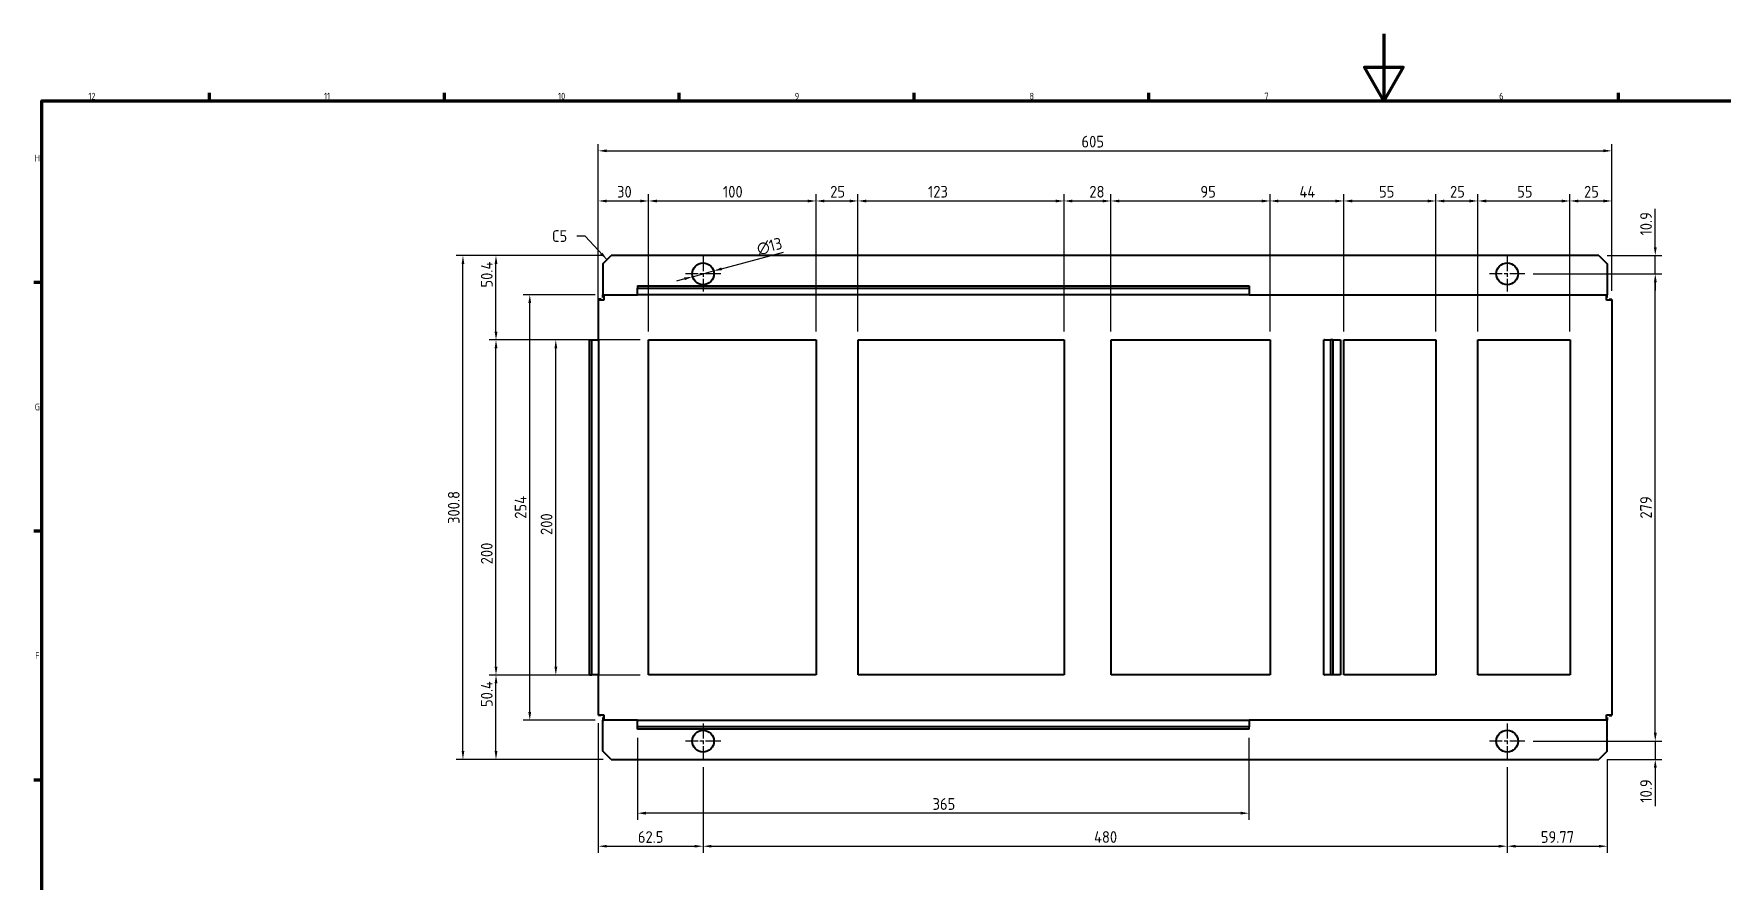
# Model space of a CAD drawing. Header units: millimetres. Extents: x 0 to 1682, y 0 to 1188.
# Drawn here: x 35 to 1043, y 682 to 1188 of the extents above; entities that cross this region are included whole.
import ezdxf

# ---------------------------------------------------------------- set-up
doc = ezdxf.new("R2010")
doc.units = ezdxf.units.MM
doc.header["$LTSCALE"] = 2
doc.linetypes.add('CHAIN', pattern=[0.3543, 0.2362, -0.0295, 0.0591, -0.0295])
doc.layers.get('0').update_dxf_attribs({"color": 3, "lineweight": 25})
for name, color, linetype, lineweight in [('가시적인 것(ISO)', 3, 'Continuous', 40), ('경계(ISO)', 7, 'Continuous', 70), ('기호(ISO)', 7, 'Continuous', 25), ('중심 표식(ISO)', 7, 'Continuous', 25), ('치수(ISO)', 7, 'Continuous', 25)]:
    doc.layers.add(name, color=color, linetype=linetype, lineweight=lineweight)
doc.styles.add('문자 텍스트_PSTEK_POSCO', font='isocp.shx')
doc.styles.add('치수 텍스트_PSTEK_POSCO', font='isocp.shx')
doc.dimstyles.new('치수_PSTEK_POSCO', dxfattribs={"dimscale": 2, "dimtxt": 3.5, "dimasz": 2.5, "dimexe": 2, "dimexo": 2.5, "dimgap": 1, "dimtad": 1, "dimrnd": 1e-08, "dimdsep": 46, "dimtxsty": '치수 텍스트_PSTEK_POSCO', "dimcen": 0.09, "dimdle": 10, "dimclrd": 7, "dimclre": 7, "dimclrt": 2, "dimadec": 1, "dimazin": 2, "dimtfac": 1, "dimtmove": 0, "dimatfit": 3, "dimfxl": 0, "dimtolj": 1, "dimlwd": -1, "dimlwe": -1, "dimarcsym": 0})
doc.dimstyles.new('치수_PSTEK_POSCO$7', dxfattribs={"dimscale": 2, "dimtxt": 3.5, "dimasz": 2.5, "dimexe": 2, "dimexo": 2.5, "dimgap": 1, "dimtad": 1, "dimrnd": 1e-08, "dimdsep": 46, "dimtxsty": '치수 텍스트_PSTEK_POSCO', "dimcen": 0.09, "dimdle": 10, "dimclrd": 7, "dimclre": 7, "dimclrt": 2, "dimadec": 1, "dimazin": 2, "dimtfac": 1, "dimtmove": 0, "dimatfit": 3, "dimfxl": 0, "dimtolj": 1, "dimlwd": -1, "dimlwe": -1, "dimarcsym": 0})

# ---------------------------------------------------------------- blocks, each defined once
blk = doc.blocks.new('경계 Default Border')
at = {"layer": '경계(ISO)'}
for p, q in [((70.08, 574), (70.08, 576.4)), ((140.17, 574), (140.17, 576.4)), ((210.25, 574), (210.25, 576.4)), ((280.33, 574), (280.33, 576.4)), ((350.42, 574), (350.42, 576.4)), ((490.58, 574), (490.58, 576.4)), ((20, 519.75), (17.6, 519.75)), ((20, 445.5), (17.6, 445.5)), ((20, 371.25), (17.6, 371.25))]:
    blk.add_line(p, q, dxfattribs=at)
at = {"layer": '경계(ISO)', "flags": 128}
for points in [[(420.5, 594), (420.5, 574), (414.73, 584), (426.27, 584), (420.5, 574)], [(20, 20), (20, 574), (821, 574), (821, 20), (20, 20)]]:
    blk.add_lwpolyline(points, dxfattribs=at)
at = {"layer": '경계(ISO)', "color": 2, "char_height": 2, "attachment_point": 7, "style": '문자 텍스트_PSTEK_POSCO'}
for s, insert in [('12', (33.92, 574.38)), ('11', (104.23, 574.4)), ('10', (174.09, 574.38)), ('9', (244.72, 574.38)), ('8', (314.8, 574.38)), ('7', (384.89, 574.4)), ('6', (454.97, 574.38)), ('H', (17.92, 555.87)), ('G', (17.92, 481.61)), ('F', (18.03, 407.37))]:
    blk.add_mtext(s, dxfattribs=dict(at, insert=insert))
blk = doc.blocks.new('*D22')
at = {"layer": 'Defpoints', "color": 0, "transparency": 16777216}
for p in [(402.2, 1088.2), (372.2, 1005.2), (402.2, 1005.2)]:
    blk.add_point(p, dxfattribs=at)
at = {"layer": '치수(ISO)', "color": 7, "transparency": 16777216}
for p, q in [((372.2, 1010.2), (372.2, 1092.2)), ((402.2, 1010.2), (402.2, 1092.2)), ((377.2, 1088.2), (397.2, 1088.2))]:
    blk.add_line(p, q, dxfattribs=at)
for points in [[(377.2, 1089), (377.2, 1087.3), (372.2, 1088.2)], [(397.2, 1089), (397.2, 1087.3), (402.2, 1088.2)]]:
    blk.add_solid(points, dxfattribs=at)
at = {"layer": '치수(ISO)', "color": 2, "transparency": 16777216, "insert": (383.4, 1093.7), "char_height": 7, "attachment_point": 4, "style": '치수 텍스트_PSTEK_POSCO'}
blk.add_mtext('\\A1;30', dxfattribs=at)
blk = doc.blocks.new('*D23')
at = {"layer": 'Defpoints', "color": 0, "transparency": 16777216}
for p in [(502.2, 1088.2), (402.2, 1005.2), (502.2, 1005.2)]:
    blk.add_point(p, dxfattribs=at)
at = {"layer": '치수(ISO)', "color": 7, "transparency": 16777216}
for p, q in [((402.2, 1010.2), (402.2, 1092.2)), ((502.2, 1010.2), (502.2, 1092.2)), ((407.2, 1088.2), (497.2, 1088.2))]:
    blk.add_line(p, q, dxfattribs=at)
for points in [[(407.2, 1089), (407.2, 1087.3), (402.2, 1088.2)], [(497.2, 1089), (497.2, 1087.3), (502.2, 1088.2)]]:
    blk.add_solid(points, dxfattribs=at)
at = {"layer": '치수(ISO)', "color": 2, "transparency": 16777216, "insert": (446.6, 1093.7), "char_height": 7, "attachment_point": 4, "style": '치수 텍스트_PSTEK_POSCO'}
blk.add_mtext('\\A1;100', dxfattribs=at)
blk = doc.blocks.new('*D24')
at = {"layer": 'Defpoints', "color": 0, "transparency": 16777216}
for p in [(527.2, 1088.2), (502.2, 1005.2), (527.2, 1005.2)]:
    blk.add_point(p, dxfattribs=at)
at = {"layer": '치수(ISO)', "color": 7, "transparency": 16777216}
for p, q in [((502.2, 1010.2), (502.2, 1092.2)), ((527.2, 1010.2), (527.2, 1092.2)), ((507.2, 1088.2), (522.2, 1088.2))]:
    blk.add_line(p, q, dxfattribs=at)
for points in [[(507.2, 1089), (507.2, 1087.3), (502.2, 1088.2)], [(522.2, 1089), (522.2, 1087.3), (527.2, 1088.2)]]:
    blk.add_solid(points, dxfattribs=at)
at = {"layer": '치수(ISO)', "color": 2, "transparency": 16777216, "insert": (510.6, 1093.7), "char_height": 7, "attachment_point": 4, "style": '치수 텍스트_PSTEK_POSCO'}
blk.add_mtext('\\A1;25', dxfattribs=at)
blk = doc.blocks.new('*D25')
at = {"layer": 'Defpoints', "color": 0, "transparency": 16777216}
for p in [(650.2, 1088.2), (527.2, 1005.2), (650.2, 1005.2)]:
    blk.add_point(p, dxfattribs=at)
at = {"layer": '치수(ISO)', "color": 7, "transparency": 16777216}
for p, q in [((527.2, 1010.2), (527.2, 1092.2)), ((650.2, 1010.2), (650.2, 1092.2)), ((532.2, 1088.2), (645.2, 1088.2))]:
    blk.add_line(p, q, dxfattribs=at)
for points in [[(532.2, 1089), (532.2, 1087.3), (527.2, 1088.2)], [(645.2, 1089), (645.2, 1087.3), (650.2, 1088.2)]]:
    blk.add_solid(points, dxfattribs=at)
at = {"layer": '치수(ISO)', "color": 2, "transparency": 16777216, "insert": (569, 1093.7), "char_height": 7, "attachment_point": 4, "style": '치수 텍스트_PSTEK_POSCO'}
blk.add_mtext('\\A1;123', dxfattribs=at)
blk = doc.blocks.new('*D26')
at = {"layer": 'Defpoints', "color": 0, "transparency": 16777216}
for p in [(678.2, 1088.2), (650.2, 1005.2), (678.2, 1005.2)]:
    blk.add_point(p, dxfattribs=at)
at = {"layer": '치수(ISO)', "color": 7, "transparency": 16777216}
for p, q in [((650.2, 1010.2), (650.2, 1092.2)), ((678.2, 1010.2), (678.2, 1092.2)), ((655.2, 1088.2), (673.2, 1088.2))]:
    blk.add_line(p, q, dxfattribs=at)
for points in [[(655.2, 1089), (655.2, 1087.3), (650.2, 1088.2)], [(673.2, 1089), (673.2, 1087.3), (678.2, 1088.2)]]:
    blk.add_solid(points, dxfattribs=at)
at = {"layer": '치수(ISO)', "color": 2, "transparency": 16777216, "insert": (665.3, 1093.7), "char_height": 7, "attachment_point": 4, "style": '치수 텍스트_PSTEK_POSCO'}
blk.add_mtext('\\A1;28', dxfattribs=at)
blk = doc.blocks.new('*D27')
at = {"layer": 'Defpoints', "color": 0, "transparency": 16777216}
for p in [(773.2, 1088.2), (678.2, 1005.2), (773.2, 1005.2)]:
    blk.add_point(p, dxfattribs=at)
at = {"layer": '치수(ISO)', "color": 7, "transparency": 16777216}
for p, q in [((678.2, 1010.2), (678.2, 1092.2)), ((773.2, 1010.2), (773.2, 1092.2)), ((683.2, 1088.2), (768.2, 1088.2))]:
    blk.add_line(p, q, dxfattribs=at)
for points in [[(683.2, 1089), (683.2, 1087.3), (678.2, 1088.2)], [(768.2, 1089), (768.2, 1087.3), (773.2, 1088.2)]]:
    blk.add_solid(points, dxfattribs=at)
at = {"layer": '치수(ISO)', "color": 2, "transparency": 16777216, "insert": (731.6, 1093.7), "char_height": 7, "attachment_point": 4, "style": '치수 텍스트_PSTEK_POSCO'}
blk.add_mtext('\\A1;95', dxfattribs=at)
blk = doc.blocks.new('*D28')
at = {"layer": 'Defpoints', "color": 0, "transparency": 16777216}
for p in [(817.2, 1088.2), (773.2, 1005.2), (817.2, 1005.2)]:
    blk.add_point(p, dxfattribs=at)
at = {"layer": '치수(ISO)', "color": 7, "transparency": 16777216}
for p, q in [((773.2, 1010.2), (773.2, 1092.2)), ((817.2, 1010.2), (817.2, 1092.2)), ((778.2, 1088.2), (812.2, 1088.2))]:
    blk.add_line(p, q, dxfattribs=at)
for points in [[(778.2, 1089), (778.2, 1087.3), (773.2, 1088.2)], [(812.2, 1089), (812.2, 1087.3), (817.2, 1088.2)]]:
    blk.add_solid(points, dxfattribs=at)
at = {"layer": '치수(ISO)', "color": 2, "transparency": 16777216, "insert": (790.7, 1093.7), "char_height": 7, "attachment_point": 4, "style": '치수 텍스트_PSTEK_POSCO'}
blk.add_mtext('\\A1;44', dxfattribs=at)
blk = doc.blocks.new('*D29')
at = {"layer": 'Defpoints', "color": 0, "transparency": 16777216}
for p in [(872.2, 1088.2), (817.2, 1005.2), (872.2, 1005.2)]:
    blk.add_point(p, dxfattribs=at)
at = {"layer": '치수(ISO)', "color": 7, "transparency": 16777216}
for p, q in [((817.2, 1010.2), (817.2, 1092.2)), ((872.2, 1010.2), (872.2, 1092.2)), ((822.2, 1088.2), (867.2, 1088.2))]:
    blk.add_line(p, q, dxfattribs=at)
for points in [[(822.2, 1089), (822.2, 1087.3), (817.2, 1088.2)], [(867.2, 1089), (867.2, 1087.3), (872.2, 1088.2)]]:
    blk.add_solid(points, dxfattribs=at)
at = {"layer": '치수(ISO)', "color": 2, "transparency": 16777216, "insert": (838.2, 1093.7), "char_height": 7, "attachment_point": 4, "style": '치수 텍스트_PSTEK_POSCO'}
blk.add_mtext('\\A1;55', dxfattribs=at)
blk = doc.blocks.new('*D30')
at = {"layer": 'Defpoints', "color": 0, "transparency": 16777216}
for p in [(897.2, 1088.2), (872.2, 1005.2), (897.2, 1005.2)]:
    blk.add_point(p, dxfattribs=at)
at = {"layer": '치수(ISO)', "color": 7, "transparency": 16777216}
for p, q in [((872.2, 1010.2), (872.2, 1092.2)), ((897.2, 1010.2), (897.2, 1092.2)), ((877.2, 1088.2), (892.2, 1088.2))]:
    blk.add_line(p, q, dxfattribs=at)
for points in [[(877.2, 1089), (877.2, 1087.3), (872.2, 1088.2)], [(892.2, 1089), (892.2, 1087.3), (897.2, 1088.2)]]:
    blk.add_solid(points, dxfattribs=at)
at = {"layer": '치수(ISO)', "color": 2, "transparency": 16777216, "insert": (880.6, 1093.7), "char_height": 7, "attachment_point": 4, "style": '치수 텍스트_PSTEK_POSCO'}
blk.add_mtext('\\A1;25', dxfattribs=at)
blk = doc.blocks.new('*D31')
at = {"layer": 'Defpoints', "color": 0, "transparency": 16777216}
for p in [(952.2, 1088.2), (897.2, 1005.2), (952.2, 1005.2)]:
    blk.add_point(p, dxfattribs=at)
at = {"layer": '치수(ISO)', "color": 7, "transparency": 16777216}
for p, q in [((897.2, 1010.2), (897.2, 1092.2)), ((952.2, 1010.2), (952.2, 1092.2)), ((902.2, 1088.2), (947.2, 1088.2))]:
    blk.add_line(p, q, dxfattribs=at)
for points in [[(902.2, 1089), (902.2, 1087.3), (897.2, 1088.2)], [(947.2, 1089), (947.2, 1087.3), (952.2, 1088.2)]]:
    blk.add_solid(points, dxfattribs=at)
at = {"layer": '치수(ISO)', "color": 2, "transparency": 16777216, "insert": (920.7, 1093.7), "char_height": 7, "attachment_point": 4, "style": '치수 텍스트_PSTEK_POSCO'}
blk.add_mtext('\\A1;55', dxfattribs=at)
blk = doc.blocks.new('*D32')
at = {"layer": 'Defpoints', "color": 0, "transparency": 16777216}
for p in [(977.2, 1088.2), (977.2, 1029.5), (952.2, 1005.2)]:
    blk.add_point(p, dxfattribs=at)
at = {"layer": '치수(ISO)', "color": 7, "transparency": 16777216}
for p, q in [((952.2, 1010.2), (952.2, 1092.2)), ((977.2, 1034.5), (977.2, 1092.2)), ((957.2, 1088.2), (972.2, 1088.2))]:
    blk.add_line(p, q, dxfattribs=at)
for points in [[(957.2, 1089), (957.2, 1087.3), (952.2, 1088.2)], [(972.2, 1089), (972.2, 1087.3), (977.2, 1088.2)]]:
    blk.add_solid(points, dxfattribs=at)
at = {"layer": '치수(ISO)', "color": 2, "transparency": 16777216, "insert": (960.6, 1093.7), "char_height": 7, "attachment_point": 4, "style": '치수 텍스트_PSTEK_POSCO'}
blk.add_mtext('\\A1;25', dxfattribs=at)
blk = doc.blocks.new('*D33')
at = {"layer": 'Defpoints', "color": 0, "transparency": 16777216}
for p in [(977.2, 1118.1), (977.2, 1029.5), (372.2, 1005.2)]:
    blk.add_point(p, dxfattribs=at)
at = {"layer": '치수(ISO)', "color": 7, "transparency": 16777216}
for p, q in [((372.2, 1010.2), (372.2, 1122.1)), ((977.2, 1034.5), (977.2, 1122.1)), ((377.2, 1118.1), (972.2, 1118.1))]:
    blk.add_line(p, q, dxfattribs=at)
for points in [[(377.2, 1119), (377.2, 1117.3), (372.2, 1118.1)], [(972.2, 1119), (972.2, 1117.3), (977.2, 1118.1)]]:
    blk.add_solid(points, dxfattribs=at)
at = {"layer": '치수(ISO)', "color": 2, "transparency": 16777216, "insert": (660.6, 1123.6), "char_height": 7, "attachment_point": 4, "style": '치수 텍스트_PSTEK_POSCO'}
blk.add_mtext('\\A1;605', dxfattribs=at)
blk = doc.blocks.new('*D34')
at = {"layer": 'Defpoints', "color": 0, "transparency": 16777216}
for p in [(331.3, 1032.2), (375.4, 1032.2), (375.4, 778.2)]:
    blk.add_point(p, dxfattribs=at)
at = {"layer": '치수(ISO)', "color": 7, "transparency": 16777216}
for p, q in [((370.4, 1032.2), (327.3, 1032.2)), ((331.3, 783.2), (331.3, 1027.2)), ((370.4, 778.2), (327.3, 778.2))]:
    blk.add_line(p, q, dxfattribs=at)
for points in [[(330.4, 1027.2), (332.1, 1027.2), (331.3, 1032.2)], [(330.4, 783.2), (332.1, 783.2), (331.3, 778.2)]]:
    blk.add_solid(points, dxfattribs=at)
at = {"layer": '치수(ISO)', "color": 2, "transparency": 16777216, "insert": (325.8, 898.5), "char_height": 7, "attachment_point": 4, "rotation": 90, "style": '치수 텍스트_PSTEK_POSCO'}
blk.add_mtext('\\A1;254', dxfattribs=at)
blk = doc.blocks.new('*D35')
at = {"layer": 'Defpoints', "color": 0, "transparency": 16777216}
for p in [(311.1, 1005.2), (402.2, 1005.2), (402.2, 805.2)]:
    blk.add_point(p, dxfattribs=at)
at = {"layer": '치수(ISO)', "color": 7, "transparency": 16777216}
for p, q in [((397.2, 1005.2), (307.1, 1005.2)), ((311.1, 810.2), (311.1, 1000.2)), ((397.2, 805.2), (307.1, 805.2))]:
    blk.add_line(p, q, dxfattribs=at)
for points in [[(310.3, 1000.2), (312, 1000.2), (311.1, 1005.2)], [(310.3, 810.2), (312, 810.2), (311.1, 805.2)]]:
    blk.add_solid(points, dxfattribs=at)
at = {"layer": '치수(ISO)', "color": 2, "transparency": 16777216, "insert": (305.6, 871.3), "char_height": 7, "attachment_point": 4, "rotation": 90, "style": '치수 텍스트_PSTEK_POSCO'}
blk.add_mtext('\\A1;200', dxfattribs=at)
blk = doc.blocks.new('*D36')
at = {"layer": 'Defpoints', "color": 0, "transparency": 16777216}
for p in [(311.1, 1055.6), (380, 1055.6), (402.2, 1005.2)]:
    blk.add_point(p, dxfattribs=at)
at = {"layer": '치수(ISO)', "color": 7, "transparency": 16777216}
for p, q in [((375, 1055.6), (307.1, 1055.6)), ((311.1, 1010.2), (311.1, 1050.6)), ((397.2, 1005.2), (307.1, 1005.2))]:
    blk.add_line(p, q, dxfattribs=at)
for points in [[(310.3, 1050.6), (312, 1050.6), (311.1, 1055.6)], [(310.3, 1010.2), (312, 1010.2), (311.1, 1005.2)]]:
    blk.add_solid(points, dxfattribs=at)
at = {"layer": '치수(ISO)', "color": 2, "transparency": 16777216, "insert": (305.6, 1036.5), "char_height": 7, "attachment_point": 4, "rotation": 90, "style": '치수 텍스트_PSTEK_POSCO'}
blk.add_mtext('\\A1;50.4', dxfattribs=at)
blk = doc.blocks.new('*D37')
at = {"layer": 'Defpoints', "color": 0, "transparency": 16777216}
for p in [(311.1, 805.2), (402.2, 805.2), (380, 754.8)]:
    blk.add_point(p, dxfattribs=at)
at = {"layer": '치수(ISO)', "color": 7, "transparency": 16777216}
for p, q in [((397.2, 805.2), (307.1, 805.2)), ((311.1, 759.8), (311.1, 800.2)), ((375, 754.8), (307.1, 754.8))]:
    blk.add_line(p, q, dxfattribs=at)
for points in [[(310.3, 800.2), (312, 800.2), (311.1, 805.2)], [(310.3, 759.8), (312, 759.8), (311.1, 754.8)]]:
    blk.add_solid(points, dxfattribs=at)
at = {"layer": '치수(ISO)', "color": 2, "transparency": 16777216, "insert": (305.6, 786.1), "char_height": 7, "attachment_point": 4, "rotation": 90, "style": '치수 텍스트_PSTEK_POSCO'}
blk.add_mtext('\\A1;50.4', dxfattribs=at)
blk = doc.blocks.new('*D38')
at = {"layer": 'Defpoints', "color": 0, "transparency": 16777216}
for p in [(291.4, 1055.6), (380, 1055.6), (380, 754.8)]:
    blk.add_point(p, dxfattribs=at)
at = {"layer": '치수(ISO)', "color": 7, "transparency": 16777216}
for p, q in [((375, 1055.6), (287.4, 1055.6)), ((291.4, 759.8), (291.4, 1050.6)), ((375, 754.8), (287.4, 754.8))]:
    blk.add_line(p, q, dxfattribs=at)
for points in [[(290.6, 1050.6), (292.2, 1050.6), (291.4, 1055.6)], [(290.6, 759.8), (292.2, 759.8), (291.4, 754.8)]]:
    blk.add_solid(points, dxfattribs=at)
at = {"layer": '치수(ISO)', "color": 2, "transparency": 16777216, "insert": (285.9, 895.4), "char_height": 7, "attachment_point": 4, "rotation": 90, "style": '치수 텍스트_PSTEK_POSCO'}
blk.add_mtext('\\A1;300.8', dxfattribs=at)
blk = doc.blocks.new('*D39')
at = {"layer": 'Defpoints', "color": 0, "transparency": 16777216}
for p in [(925.2, 765.7), (1003.1, 765.7), (969.5, 754.8)]:
    blk.add_point(p, dxfattribs=at)
at = {"layer": '치수(ISO)', "color": 7, "transparency": 16777216}
for p, q in [((1003.1, 770.7), (1003.1, 775.7)), ((930.2, 765.7), (1007.1, 765.7)), ((1003.1, 765.7), (1003.1, 754.8)), ((974.5, 754.8), (1007.1, 754.8)), ((1003.1, 749.8), (1003.1, 727))]:
    blk.add_line(p, q, dxfattribs=at)
for points in [[(1002.3, 770.7), (1004, 770.7), (1003.1, 765.7)], [(1002.3, 749.8), (1004, 749.8), (1003.1, 754.8)]]:
    blk.add_solid(points, dxfattribs=at)
at = {"layer": '치수(ISO)', "color": 2, "transparency": 16777216, "insert": (997.6, 729), "char_height": 7, "attachment_point": 4, "rotation": 90, "style": '치수 텍스트_PSTEK_POSCO'}
blk.add_mtext('\\A1;10.9', dxfattribs=at)
blk = doc.blocks.new('*D40')
at = {"layer": 'Defpoints', "color": 0, "transparency": 16777216}
for p in [(969.5, 1055.6), (1003.1, 1055.6), (925.2, 1044.7)]:
    blk.add_point(p, dxfattribs=at)
at = {"layer": '치수(ISO)', "color": 7, "transparency": 16777216}
for p, q in [((1003.1, 1060.6), (1003.1, 1083.4)), ((974.5, 1055.6), (1007.1, 1055.6)), ((1003.1, 1044.7), (1003.1, 1055.6)), ((930.2, 1044.7), (1007.1, 1044.7)), ((1003.1, 1039.7), (1003.1, 1034.7))]:
    blk.add_line(p, q, dxfattribs=at)
for points in [[(1002.3, 1060.6), (1004, 1060.6), (1003.1, 1055.6)], [(1002.3, 1039.7), (1004, 1039.7), (1003.1, 1044.7)]]:
    blk.add_solid(points, dxfattribs=at)
at = {"layer": '치수(ISO)', "color": 2, "transparency": 16777216, "insert": (997.6, 1067.6), "char_height": 7, "attachment_point": 4, "rotation": 90, "style": '치수 텍스트_PSTEK_POSCO'}
blk.add_mtext('\\A1;10.9', dxfattribs=at)
blk = doc.blocks.new('*D41')
at = {"layer": 'Defpoints', "color": 0, "transparency": 16777216}
for p in [(925.2, 1044.7), (1003.1, 1044.7), (925.2, 765.7)]:
    blk.add_point(p, dxfattribs=at)
at = {"layer": '치수(ISO)', "color": 7, "transparency": 16777216}
for p, q in [((930.2, 1044.7), (1007.1, 1044.7)), ((1003.1, 770.7), (1003.1, 1039.7)), ((930.2, 765.7), (1007.1, 765.7))]:
    blk.add_line(p, q, dxfattribs=at)
for points in [[(1002.3, 1039.7), (1004, 1039.7), (1003.1, 1044.7)], [(1002.3, 770.7), (1004, 770.7), (1003.1, 765.7)]]:
    blk.add_solid(points, dxfattribs=at)
at = {"layer": '치수(ISO)', "color": 2, "transparency": 16777216, "insert": (997.6, 898.6), "char_height": 7, "attachment_point": 4, "rotation": 90, "style": '치수 텍스트_PSTEK_POSCO'}
blk.add_mtext('\\A1;279', dxfattribs=at)
blk = doc.blocks.new('*D42')
at = {"layer": 'Defpoints', "color": 0, "transparency": 16777216}
for p in [(372.2, 781.4), (434.7, 755.2), (434.7, 703)]:
    blk.add_point(p, dxfattribs=at)
at = {"layer": '치수(ISO)', "color": 7, "transparency": 16777216}
for p, q in [((372.2, 776.4), (372.2, 699)), ((434.7, 750.2), (434.7, 699)), ((377.2, 703), (429.7, 703))]:
    blk.add_line(p, q, dxfattribs=at)
for points in [[(377.2, 703.8), (377.2, 702.2), (372.2, 703)], [(429.7, 703.8), (429.7, 702.2), (434.7, 703)]]:
    blk.add_solid(points, dxfattribs=at)
at = {"layer": '치수(ISO)', "color": 2, "transparency": 16777216, "insert": (395.8, 708.5), "char_height": 7, "attachment_point": 4, "style": '치수 텍스트_PSTEK_POSCO'}
blk.add_mtext('\\A1;62.5', dxfattribs=at)
blk = doc.blocks.new('*D43')
at = {"layer": 'Defpoints', "color": 0, "transparency": 16777216}
for p in [(434.7, 755.2), (914.7, 755.2), (914.7, 703)]:
    blk.add_point(p, dxfattribs=at)
at = {"layer": '치수(ISO)', "color": 7, "transparency": 16777216}
for p, q in [((434.7, 750.2), (434.7, 699)), ((914.7, 750.2), (914.7, 699)), ((439.7, 703), (909.7, 703))]:
    blk.add_line(p, q, dxfattribs=at)
for points in [[(439.7, 703.8), (439.7, 702.2), (434.7, 703)], [(909.7, 703.8), (909.7, 702.2), (914.7, 703)]]:
    blk.add_solid(points, dxfattribs=at)
at = {"layer": '치수(ISO)', "color": 2, "transparency": 16777216, "insert": (668.1, 708.5), "char_height": 7, "attachment_point": 4, "style": '치수 텍스트_PSTEK_POSCO'}
blk.add_mtext('\\A1;480', dxfattribs=at)
blk = doc.blocks.new('*D44')
at = {"layer": 'Defpoints', "color": 0, "transparency": 16777216}
for p in [(974.5, 759.8), (914.7, 755.2), (974.5, 703)]:
    blk.add_point(p, dxfattribs=at)
at = {"layer": '치수(ISO)', "color": 7, "transparency": 16777216}
for p, q in [((914.7, 750.2), (914.7, 699)), ((974.5, 754.8), (974.5, 699)), ((919.7, 703), (969.5, 703))]:
    blk.add_line(p, q, dxfattribs=at)
for points in [[(919.7, 703.8), (919.7, 702.2), (914.7, 703)], [(969.5, 703.8), (969.5, 702.2), (974.5, 703)]]:
    blk.add_solid(points, dxfattribs=at)
at = {"layer": '치수(ISO)', "color": 2, "transparency": 16777216, "insert": (934.8, 708.5), "char_height": 7, "attachment_point": 4, "style": '치수 텍스트_PSTEK_POSCO'}
blk.add_mtext('\\A1;59.77', dxfattribs=at)
blk = doc.blocks.new('*D45')
at = {"layer": 'Defpoints', "color": 0, "transparency": 16777216}
for p in [(428.5, 1043), (441, 1046.4)]:
    blk.add_point(p, dxfattribs=at)
at = {"layer": '치수(ISO)', "color": 7, "transparency": 16777216}
for p, q in [((445.8, 1047.7), (482.8, 1057.6)), ((423.6, 1041.7), (418.8, 1040.4)), ((428.5, 1043), (441, 1046.4))]:
    blk.add_line(p, q, dxfattribs=at)
for points in [[(445.6, 1048.5), (446.1, 1046.9), (441, 1046.4)], [(423.4, 1042.5), (423.8, 1040.9), (428.5, 1043)]]:
    blk.add_solid(points, dxfattribs=at)
at = {"layer": '치수(ISO)', "color": 2, "transparency": 16777216, "insert": (467, 1059.1), "char_height": 7, "attachment_point": 4, "rotation": 15, "style": '치수 텍스트_PSTEK_POSCO'}
blk.add_mtext('\\A1;∅13', dxfattribs=at)
blk = doc.blocks.new('*D46')
at = {"layer": 'Defpoints', "color": 0, "transparency": 16777216}
for p in [(346.8, 1005.2), (366.8, 1005.2), (366.8, 805.2)]:
    blk.add_point(p, dxfattribs=at)
at = {"layer": '치수(ISO)', "color": 7, "transparency": 16777216}
for p, q in [((361.8, 1005.2), (342.8, 1005.2)), ((346.8, 810.2), (346.8, 1000.2)), ((361.8, 805.2), (342.8, 805.2))]:
    blk.add_line(p, q, dxfattribs=at)
for points in [[(346, 1000.2), (347.7, 1000.2), (346.8, 1005.2)], [(346, 810.2), (347.7, 810.2), (346.8, 805.2)]]:
    blk.add_solid(points, dxfattribs=at)
at = {"layer": '치수(ISO)', "color": 2, "transparency": 16777216, "insert": (341.3, 888.8), "char_height": 7, "attachment_point": 4, "rotation": 90, "style": '치수 텍스트_PSTEK_POSCO'}
blk.add_mtext('\\A1;200', dxfattribs=at)
blk = doc.blocks.new('*D47')
at = {"layer": 'Defpoints', "color": 0, "transparency": 16777216}
for p in [(395.6, 772.8), (760.6, 772.8), (395.6, 722.7)]:
    blk.add_point(p, dxfattribs=at)
at = {"layer": '치수(ISO)', "color": 7, "transparency": 16777216}
for p, q in [((395.6, 767.8), (395.6, 718.7)), ((760.6, 767.8), (760.6, 718.7)), ((755.6, 722.7), (400.6, 722.7))]:
    blk.add_line(p, q, dxfattribs=at)
for points in [[(400.6, 723.6), (400.6, 721.9), (395.6, 722.7)], [(755.6, 723.6), (755.6, 721.9), (760.6, 722.7)]]:
    blk.add_solid(points, dxfattribs=at)
at = {"layer": '치수(ISO)', "color": 2, "transparency": 16777216, "insert": (571.7, 728.2), "char_height": 7, "attachment_point": 4, "style": '치수 텍스트_PSTEK_POSCO'}
blk.add_mtext('\\A1;365', dxfattribs=at)

msp = doc.modelspace()

# ---------------------------------------------------------------- linework, layer by layer
at = {"layer": '가시적인 것(ISO)'}
for p, q in [((374.961, 1050.62), (379.961, 1055.62)), ((374.961, 1050.62), (374.961, 1033.82)), ((969.498, 1055.62), (379.961, 1055.62)), ((969.498, 1055.62), (974.498, 1050.62)), ((974.498, 1050.62), (974.498, 1033.82)), ((373.83, 1029.489), (372.23, 1029.489)), ((372.23, 1029.489), (372.23, 1029.02)), ((372.23, 1005.22), (372.23, 1029.02)), ((375.43, 1029.02), (372.23, 1029.02)), ((373.83, 1029.02), (373.83, 1029.489)), ((374.961, 1033.82), (374.961, 1032.22)), ((375.43, 1032.22), (374.961, 1032.22)), ((374.961, 1030.62), (374.961, 1032.22)), ((375.43, 1030.62), (374.961, 1030.62)), ((375.43, 1032.22), (395.63, 1032.22)), ((375.43, 1032.22), (375.43, 1029.02)), ((395.63, 1037.606), (760.63, 1037.606)), ((395.63, 1037.606), (395.63, 1036.22)), ((395.63, 1032.649), (395.63, 1036.22)), ((395.63, 1036.22), (760.63, 1036.22)), ((395.63, 1032.649), (395.63, 1032.22)), ((760.63, 1032.22), (395.63, 1032.22)), ((760.63, 1037.606), (760.63, 1036.22)), ((760.63, 1036.22), (760.63, 1032.649)), ((760.63, 1032.22), (760.63, 1032.649)), ((760.63, 1032.22), (974.03, 1032.22)), ((974.498, 1032.22), (974.03, 1032.22)), ((974.03, 1029.02), (974.03, 1032.22)), ((974.03, 1030.62), (974.498, 1030.62)), ((977.23, 1029.02), (974.03, 1029.02)), ((974.498, 1033.82), (974.498, 1032.22)), ((974.498, 1030.62), (974.498, 1032.22)), ((975.63, 1029.02), (975.63, 1029.489)), ((975.63, 1029.489), (977.23, 1029.489)), ((977.23, 1029.02), (977.23, 1029.489)), ((977.23, 1029.02), (977.23, 781.42)), ((366.844, 1005.22), (368.23, 1005.22)), ((366.844, 805.22), (366.844, 1005.22)), ((368.23, 1005.22), (371.801, 1005.22)), ((368.23, 805.22), (368.23, 1005.22)), ((372.23, 1005.22), (371.801, 1005.22)), ((372.23, 1005.22), (372.23, 805.22)), ((402.23, 1005.22), (502.23, 1005.22)), ((402.23, 805.22), (402.23, 1005.22)), ((502.23, 1005.22), (502.23, 805.22)), ((527.23, 1005.22), (650.23, 1005.22)), ((527.23, 805.22), (527.23, 1005.22)), ((650.23, 1005.22), (650.23, 805.22)), ((678.23, 1005.22), (773.23, 1005.22)), ((678.23, 805.22), (678.23, 1005.22)), ((773.23, 1005.22), (773.23, 805.22)), ((805.659, 1005.22), (805.23, 1005.22)), ((805.23, 805.22), (805.23, 1005.22)), ((805.659, 1005.22), (809.23, 1005.22)), ((810.615, 1005.22), (809.23, 1005.22)), ((809.23, 1005.22), (809.23, 805.22)), ((810.615, 1005.22), (810.615, 805.22)), ((810.615, 1005.22), (815.23, 1005.22)), ((815.23, 1005.22), (815.23, 805.22)), ((817.23, 1005.22), (872.23, 1005.22)), ((817.23, 805.22), (817.23, 1005.22)), ((872.23, 1005.22), (872.23, 805.22)), ((897.23, 805.22), (897.23, 1005.22)), ((897.23, 1005.22), (952.23, 1005.22)), ((952.23, 1005.22), (952.23, 805.22)), ((366.844, 805.22), (368.23, 805.22)), ((371.801, 805.22), (368.23, 805.22)), ((371.801, 805.22), (372.23, 805.22)), ((372.23, 781.42), (372.23, 805.22)), ((502.23, 805.22), (402.23, 805.22)), ((650.23, 805.22), (527.23, 805.22)), ((773.23, 805.22), (678.23, 805.22)), ((805.23, 805.22), (805.659, 805.22)), ((809.23, 805.22), (805.659, 805.22)), ((810.615, 805.22), (809.23, 805.22)), ((815.23, 805.22), (810.615, 805.22)), ((872.23, 805.22), (817.23, 805.22)), ((952.23, 805.22), (897.23, 805.22)), ((372.23, 781.42), (375.43, 781.42)), ((372.23, 781.42), (372.23, 780.952)), ((373.83, 780.952), (372.23, 780.952)), ((373.83, 781.42), (373.83, 780.952)), ((375.43, 779.82), (374.961, 779.82)), ((374.961, 779.82), (374.961, 778.22)), ((374.961, 778.22), (375.43, 778.22)), ((374.961, 776.62), (374.961, 778.22)), ((374.961, 759.82), (374.961, 776.62)), ((375.43, 781.42), (375.43, 778.22)), ((395.63, 778.22), (375.43, 778.22)), ((395.63, 778.22), (760.63, 778.22)), ((395.63, 778.22), (395.63, 777.792)), ((395.63, 774.22), (395.63, 777.792)), ((760.63, 777.792), (760.63, 778.22)), ((974.03, 778.22), (760.63, 778.22)), ((760.63, 777.792), (760.63, 774.22)), ((974.03, 781.42), (977.23, 781.42)), ((974.03, 778.22), (974.03, 781.42)), ((974.03, 779.82), (974.498, 779.82)), ((974.03, 778.22), (974.498, 778.22)), ((974.498, 779.82), (974.498, 778.22)), ((974.498, 776.62), (974.498, 778.22)), ((974.498, 759.82), (974.498, 776.62)), ((975.63, 781.42), (975.63, 780.952)), ((975.63, 780.952), (977.23, 780.952)), ((977.23, 780.952), (977.23, 781.42)), ((395.63, 772.835), (395.63, 774.22)), ((760.63, 774.22), (395.63, 774.22)), ((760.63, 772.835), (395.63, 772.835)), ((760.63, 772.835), (760.63, 774.22)), ((379.961, 754.82), (374.961, 759.82)), ((974.498, 759.82), (969.498, 754.82)), ((379.961, 754.82), (969.498, 754.82))]:
    msp.add_line(p, q, dxfattribs=at)
for centre in [(434.73, 1044.72), (914.73, 1044.72), (434.73, 765.72), (914.73, 765.72)]:
    msp.add_circle(centre, 6.5, dxfattribs=at)
at = {"layer": '중심 표식(ISO)', "linetype": 'CHAIN', "ltscale": 19.051651}
for p, q in [((434.73, 1055.22), (434.73, 1034.22)), ((914.73, 1055.22), (914.73, 1034.22)), ((445.23, 1044.72), (424.23, 1044.72)), ((925.23, 1044.72), (904.23, 1044.72)), ((434.73, 776.22), (434.73, 755.22)), ((914.73, 776.22), (914.73, 755.22)), ((445.23, 765.72), (424.23, 765.72)), ((925.23, 765.72), (904.23, 765.72))]:
    msp.add_line(p, q, dxfattribs=at)

# ---------------------------------------------------------------- block references
at = {"xscale": 2, "yscale": 2, "zscale": 2}
msp.add_blockref('경계 Default Border', (0, 0), dxfattribs=at)

# ---------------------------------------------------------------- texts
at = {"layer": '기호(ISO)', "color": 2, "insert": (344.545, 1067.244), "char_height": 7, "attachment_point": 4, "style": '치수 텍스트_PSTEK_POSCO'}
msp.add_mtext('{C5}', dxfattribs=at)

# ---------------------------------------------------------------- dimensions: what is measured, and where the dimension line sits
at = {"layer": '치수(ISO)', "color": 7}
for base, p1, p2, angle, override, picture, middle in [((977.23, 1118.139), (372.23, 1005.22), (977.23, 1029.489), 180, {"dimdec": 2, "dimtp": 0, "dimtm": 0, "dimtdec": 2, "dimtofl": 0, "dimatfit": 1}, '*D33', (667.23, 1118.139)), ((402.23, 1088.171), (372.23, 1005.22), (402.23, 1005.22), 180, {"dimdec": 2, "dimtp": 0, "dimtm": 0, "dimtdec": 2, "dimtofl": 0, "dimatfit": 1}, '*D22', (387.23, 1088.171)), ((502.23, 1088.171), (402.23, 1005.22), (502.23, 1005.22), 180, {"dimdec": 2, "dimtp": 0, "dimtm": 0, "dimtdec": 2, "dimtofl": 0, "dimatfit": 1}, '*D23', (452.23, 1088.171)), ((527.23, 1088.171), (502.23, 1005.22), (527.23, 1005.22), 180, {"dimdec": 2, "dimtp": 0, "dimtm": 0, "dimtdec": 2, "dimtofl": 0, "dimatfit": 1}, '*D24', (514.73, 1088.171)), ((650.23, 1088.171), (527.23, 1005.22), (650.23, 1005.22), 180, {"dimdec": 2, "dimtp": 0, "dimtm": 0, "dimtdec": 2, "dimtofl": 0, "dimatfit": 1}, '*D25', (574.73, 1088.171)), ((678.23, 1088.171), (650.23, 1005.22), (678.23, 1005.22), 180, {"dimdec": 2, "dimtp": 0, "dimtm": 0, "dimtdec": 2, "dimtofl": 0, "dimatfit": 1}, '*D26', (669.23, 1088.171)), ((773.23, 1088.171), (678.23, 1005.22), (773.23, 1005.22), 180, {"dimdec": 2, "dimtp": 0, "dimtm": 0, "dimtdec": 2, "dimtofl": 0, "dimatfit": 1}, '*D27', (735.73, 1088.171)), ((817.23, 1088.171), (773.23, 1005.22), (817.23, 1005.22), 180, {"dimdec": 2, "dimtp": 0, "dimtm": 0, "dimtdec": 2, "dimtofl": 0, "dimatfit": 1}, '*D28', (795.23, 1088.171)), ((872.23, 1088.171), (817.23, 1005.22), (872.23, 1005.22), 180, {"dimdec": 2, "dimtp": 0, "dimtm": 0, "dimtdec": 2, "dimtofl": 0, "dimatfit": 1}, '*D29', (842.23, 1088.171)), ((897.23, 1088.171), (872.23, 1005.22), (897.23, 1005.22), 180, {"dimdec": 2, "dimtp": 0, "dimtm": 0, "dimtdec": 2, "dimtofl": 0, "dimatfit": 1}, '*D30', (884.73, 1088.171)), ((952.23, 1088.171), (897.23, 1005.22), (952.23, 1005.22), 180, {"dimdec": 2, "dimtp": 0, "dimtm": 0, "dimtdec": 2, "dimtofl": 0, "dimatfit": 1}, '*D31', (924.73, 1088.171)), ((977.23, 1088.171), (952.23, 1005.22), (977.23, 1029.489), 180, {"dimdec": 2, "dimtp": 0, "dimtm": 0, "dimtdec": 2, "dimtofl": 0, "dimatfit": 1}, '*D32', (964.73, 1088.171)), ((1003.131, 1055.62), (925.23, 1044.72), (969.498, 1055.62), 90, {"dimdec": 2, "dimtp": 0, "dimtm": 0, "dimtdec": 2, "dimtofl": 1, "dimatfit": 1}, '*D40', (1003.131, 1074.521)), ((291.416, 1055.62), (379.961, 754.82), (379.961, 1055.62), 270, {"dimdec": 2, "dimtp": 0, "dimtm": 0, "dimtdec": 2, "dimtofl": 0, "dimatfit": 1}, '*D38', (291.416, 905.22)), ((311.143, 1055.62), (402.23, 1005.22), (379.961, 1055.62), 90, {"dimdec": 2, "dimtp": 0, "dimtm": 0, "dimtdec": 2, "dimtofl": 0, "dimatfit": 1}, '*D36', (311.143, 1044.17)), ((1003.131, 1044.72), (925.23, 765.72), (925.23, 1044.72), 90, {"dimdec": 2, "dimtp": 0, "dimtm": 0, "dimtdec": 2, "dimtofl": 0, "dimatfit": 1}, '*D41', (1003.131, 905.22)), ((331.258, 1032.22), (375.43, 778.22), (375.43, 1032.22), 90, {"dimdec": 2, "dimtp": 0, "dimtm": 0, "dimtdec": 2, "dimtofl": 0, "dimatfit": 1}, '*D34', (331.258, 905.22)), ((311.143, 1005.22), (402.23, 805.22), (402.23, 1005.22), 90, {"dimdec": 2, "dimtp": 0, "dimtm": 0, "dimtdec": 2, "dimtofl": 0, "dimatfit": 1}, '*D35', (311.143, 877.72)), ((346.844, 1005.22), (366.844, 805.22), (366.844, 1005.22), 90, {"dimdec": 2, "dimtp": 0, "dimtm": 0, "dimtdec": 2, "dimtofl": 0, "dimatfit": 1}, '*D46', (346.844, 895.22)), ((311.143, 805.22), (379.961, 754.82), (402.23, 805.22), 90, {"dimdec": 2, "dimtp": 0, "dimtm": 0, "dimtdec": 2, "dimtofl": 0, "dimatfit": 1}, '*D37', (311.143, 793.77)), ((434.73, 703.006), (372.23, 781.42), (434.73, 755.22), 180, {"dimdec": 2, "dimtp": 0, "dimtm": 0, "dimtdec": 2, "dimtofl": 0, "dimatfit": 1}, '*D42', (403.48, 703.006)), ((395.63, 722.738), (760.63, 772.835), (395.63, 772.835), 180, {"dimdec": 2, "dimtp": 0, "dimtm": 0, "dimtdec": 2, "dimtofl": 0, "dimatfit": 1}, '*D47', (578.13, 722.738)), ((1003.131, 765.72), (969.498, 754.82), (925.23, 765.72), 90, {"dimdec": 2, "dimtp": 0, "dimtm": 0, "dimtdec": 2, "dimtofl": 1, "dimatfit": 1}, '*D39', (1003.131, 735.92)), ((974.498, 703.006), (914.73, 755.22), (974.498, 759.82), 180, {"dimdec": 2, "dimtp": 0, "dimtm": 0, "dimtdec": 2, "dimtofl": 0, "dimatfit": 1}, '*D44', (944.614, 703.006)), ((914.73, 703.006), (434.73, 755.22), (914.73, 755.22), 180, {"dimdec": 2, "dimtp": 0, "dimtm": 0, "dimtdec": 2, "dimtofl": 0, "dimatfit": 1}, '*D43', (674.73, 703.006))]:
    dim = msp.add_linear_dim(base=base, p1=p1, p2=p2, angle=angle, dimstyle='치수_PSTEK_POSCO', override=override, dxfattribs=at)
    dim.commit()
    dim.dimension.update_dxf_attribs({"geometry": picture, "text_midpoint": middle, "dimtype": 160})
dim = msp.add_diameter_dim_2p(p1=(428.451, 1043.038), p2=(441.008, 1046.403), dimstyle='치수_PSTEK_POSCO', override={"dimdec": 2, "dimlfac": 1, "dimtp": 0, "dimtm": 0, "dimtdec": 2, "dimatfit": 2}, dxfattribs=at)
dim.commit()
dim.dimension.update_dxf_attribs({"geometry": '*D45', "text_midpoint": (474.662, 1055.42), "dimtype": 163})

# ---------------------------------------------------------------- leaders
at = {"layer": '기호(ISO)', "color": 7, "annotation_type": 0, "has_hookline": 1, "hookline_direction": 1, "text_width": 8.316}
msp.add_leader([(377.461, 1053.12), (364.441, 1067.244), (359.441, 1067.244)], dimstyle='치수_PSTEK_POSCO$7', override={"dimtad": 0}, dxfattribs=at)

doc.saveas('drawing.dxf')
